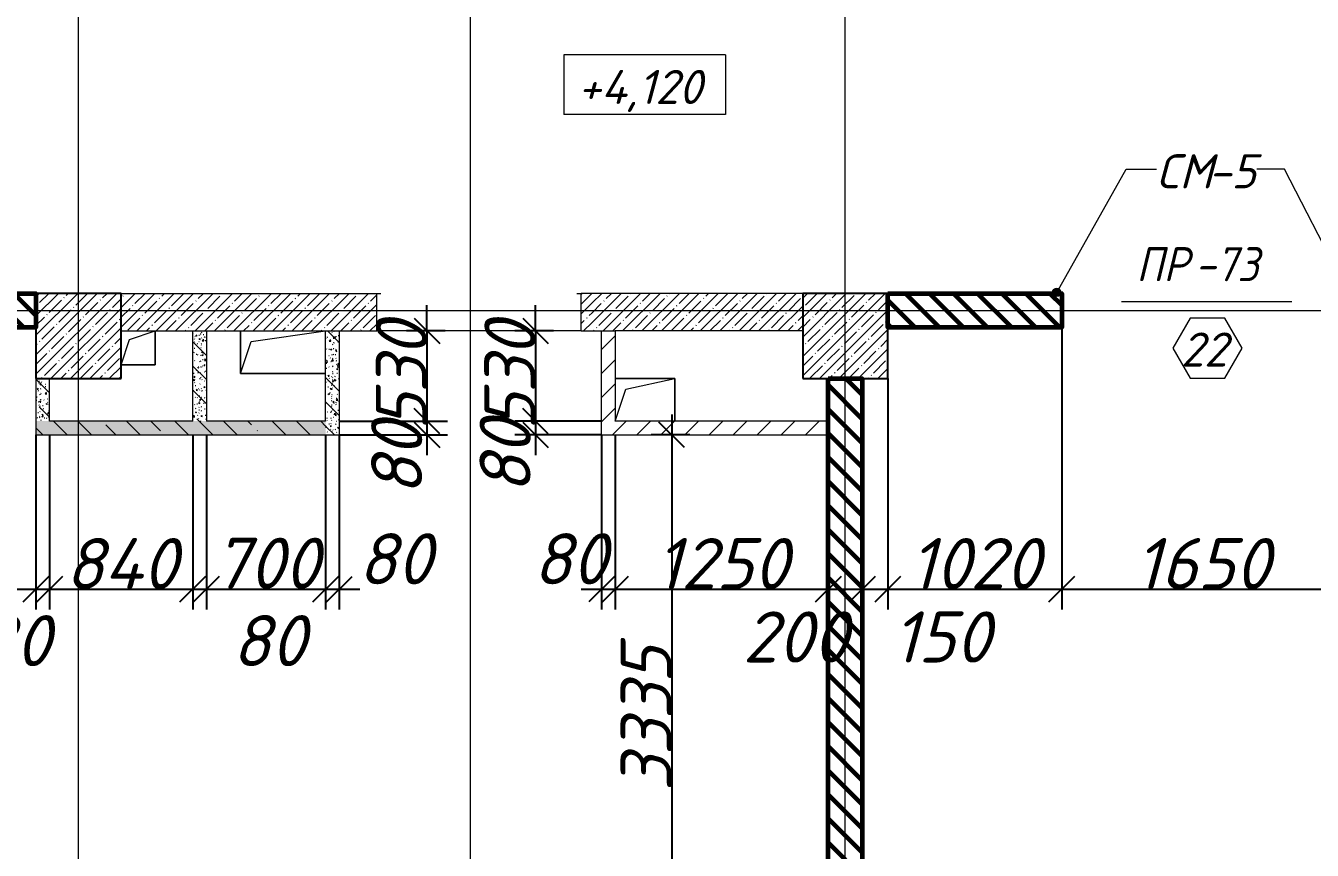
# Model space of a CAD drawing. Header units: millimetres. Extents: x 12986 to 523328, y -9759 to 30092.
# Drawn here: x 290947 to 298498, y 1865 to 6706 of the extents above; entities that cross this region are included whole.
import ezdxf

# ---------------------------------------------------------------- set-up
doc = ezdxf.new("R2010")
doc.units = ezdxf.units.MM
for name, color, linetype, lineweight in [('5) Блок ячеистый', 160, 'Continuous', 60), ('A-ANNO-DIMS', 7, 'Continuous', 9), ('A-DOOR-IDEN', 7, 'Continuous', 9), ('A-FLOR', 7, 'Continuous', 9), ('A-GENM', 7, 'Continuous', 9), ('A-GENM-1', 7, 'Continuous', 25), ('A-GENM-IDEN', 7, 'Continuous', 9), ('A-WALL-6', 18, 'Continuous', 13), ('A-WALL-FNSH-2', 7, 'Continuous', 5), ('A-WALL-FNSH-4', 250, 'Continuous', 13), ('A-WALL-PATT-1', 7, 'Continuous', 5), ('A-WALL-PATT-3', 250, 'Continuous', 5), ('A-WALL-PATT-4', 250, 'Continuous', 5), ('G-ANNO-DIMS', 7, 'Continuous', 9), ('I-WALL', 7, 'Continuous', 5), ('S-COLS', 7, 'Continuous', 9), ('S-COLS-1', 7, 'Continuous', 5), ('S-COLS-2', 7, 'Continuous', 25), ('Оси-1', 7, 'Continuous', 20)]:
    doc.layers.add(name, color=color, linetype=linetype, lineweight=lineweight)
for name, color, linetype, lineweight, true_color in [('A-WALL-3', 7, 'Continuous', 5, 0x000000), ('A-WALL-5', 7, 'Continuous', 13, 0x008000), ('A-WALL-7', 7, 'Continuous', 5, 0x008000), ('A-WALL-FNSH-3', 7, 'Continuous', 13, 0x008000)]:
    doc.layers.add(name, color=color, linetype=linetype, lineweight=lineweight, true_color=true_color)
doc.styles.add('ISOCPEUR_I_2', font='isocpeui.ttf', dxfattribs={"height": 300})
doc.styles.add('ISOCPEUR_I_4', font='isocpeui.ttf', dxfattribs={"width": 0.9, "height": 300})
doc.dimstyles.new('ISO-2_0_0_9К_СРЕДНИЙ', dxfattribs={"dimscale": 304.8, "dimtxt": 199.196235, "dimasz": 0.492126, "dimexe": 0.393701, "dimexo": 0, "dimgap": 0, "dimtad": 1, "dimdec": 0, "dimzin": 0, "dimdsep": 46, "dimtxsty": 'ISOCPEUR_I_2', "dimblk1": 'OBLIQUE', "dimblk2": 'OBLIQUE', "dimsah": 1, "dimcen": 0.09, "dimdle": 0.393701, "dimazin": 0, "dimtfac": 1, "dimtdec": 4, "dimtix": 1, "dimtmove": 2, "dimatfit": 3, "dimfxl": 1, "dimtvp": 1, "dimtolj": 1, "dimtzin": 0, "dimarcsym": 2})
doc.dimstyles.new('ISO-2_0_0_9К_СРЕДНИЙ_2', dxfattribs={"dimscale": 304.8, "dimtxt": 199.196235, "dimasz": 0.492126, "dimexe": 0.393701, "dimexo": 0, "dimgap": 0, "dimtad": 1, "dimdec": 0, "dimzin": 0, "dimdsep": 46, "dimtxsty": 'ISOCPEUR_I_2', "dimblk1": 'OBLIQUE', "dimblk2": 'OBLIQUE', "dimsah": 1, "dimcen": 0.09, "dimdle": 0.393701, "dimazin": 0, "dimtfac": 1, "dimtdec": 4, "dimtix": 1, "dimtmove": 0, "dimatfit": 3, "dimfxl": 1, "dimtvp": 1, "dimtolj": 1, "dimtzin": 0, "dimarcsym": 2})
pattern_1 = [(45, (239096.85, -2765.93), (-70.71068, 70.71068), [])]
pattern_2 = [(135, (239096.85, -2765.93), (-70.71068, -70.71068), [])]
pattern_3 = [(50, (239096.85, -2765.93), (72.873764, -6.37607), [7.62, -83.82]), (355, (239096.85, -2765.93), (-14.09699, 76.42244), [6.096, -67.056]), (100.451, (239102.924, -2766.464), (58.77696, 70.04687), [6.476, -71.236]), (46.184, (239096.85, -2745.61), (108.43142, -16.81745), [11.43, -125.73]), (96.636, (239105.89, -2747.01), (94.961, 98.97089), [9.714, -106.854]), (351.184, (239096.85, -2745.61), (94.96227, 98.97018), [9.144, -100.584]), (21, (239107.01, -2750.69), (60.64565, -40.90654), [7.62, -83.82]), (326, (239107.01, -2750.69), (24.72083, 73.67493), [6.096, -67.056]), (71.451, (239112.065, -2754.1), (85.36689, 32.76874), [6.476, -71.236]), (37.5, (239096.85, -2765.933), (1.235525, 33.822432), [3.353, -62.89, 3.353, -64.719, -67.31]), (37.5, (239096.85, -2765.933), (1.235525, 33.822432), [-134.315, 3.353, -63.957]), (7.5, (239096.85, -2765.933), (26.728146, 40.07255), [3.353, -35.458, 3.353, -61.366, -25.654]), (7.5, (239096.85, -2765.933), (26.728146, 40.07255), [-103.53, 3.353, -22.301]), (327.5, (239074.194, -2765.933), (54.236318, -2.292117), [3.353, -22.047, 3.353, -75.895, -105.156]), (327.5, (239074.194, -2765.933), (54.236318, -2.292117), [-104.648, 3.353, -101.803]), (317.5, (239064.034, -2765.933), (59.25158, 10.17014), [3.353, -29.667, 3.353, -49.276, -74.676]), (317.5, (239064.034, -2765.933), (59.25158, 10.17014), [-85.649, 3.353, -71.323])]
pattern_4 = [(135, (239096.85, -2765.93), (-142.5612, -142.5612), []), (135, (239239.41, -2765.93), (-142.5612, -142.5612), [252.016, -50.403, 3.353, -47.05])]
pattern_5 = [(45, (239096.85, -2765.93), (-57.02463, 57.02463), []), (45, (239153.876, -2765.93), (-57.02463, 57.02463), [100.806, -20.161, 3.353, -16.808])]

# ---------------------------------------------------------------- blocks, each defined once
blk = doc.blocks.new('Колонна_Несущая_Прямоугольное сечение - 500х500-V3-АР1_1_Кладочный план 2 этажа')
at = {"layer": 'S-COLS-1'}
h = blk.add_hatch(dxfattribs=at)
h.set_pattern_fill('FP_5', color=256, style=0, pattern_type=2)
h.set_pattern_definition([(45, (-52160, -7650), (-57.02463, 57.02463), []), (45, (-52102.975, -7650), (-57.02463, 57.02463), [100.806, -20.161, 3.353, -16.808])])
h.paths.add_polyline_path([(-250, -250), (250, -250), (250, 250), (-250, 250)], flags=0)
at = {"layer": 'S-COLS-2'}
for p, q in [((250, 250), (-250, 250)), ((-250, 250), (-250, -250)), ((250, -250), (250, 250)), ((-250, -250), (250, -250))]:
    blk.add_line(p, q, dxfattribs=at)
blk = doc.blocks.new('Колонна_Несущая_Прямоугольное сечение - 500х500-V18-АР1_1_Кладочный план 2 этажа')
at = {"layer": 'S-COLS-1'}
h = blk.add_hatch(dxfattribs=at)
h.set_pattern_fill('FP_28', color=256, style=0, pattern_type=2)
h.set_pattern_definition([(45, (-56660, -7650), (-57.02463, 57.02463), []), (45, (-56602.975, -7650), (-57.02463, 57.02463), [100.806, -20.161, 3.353, -16.808])])
h.paths.add_polyline_path([(-250, -250), (250, -250), (250, 250), (-250, 250)], flags=0)
at = {"layer": 'S-COLS-2'}
for p, q in [((250, 250), (-250, 250)), ((-250, 250), (-250, -250)), ((250, -250), (250, 250)), ((-250, -250), (250, -250))]:
    blk.add_line(p, q, dxfattribs=at)
blk = doc.blocks.new('AR_Отверстие прямоугольное _в плите_ - AR_Отверстие прямоугольное _в плите_-V55-АР1_1_Кладочный план 2 этажа')
at = {"layer": 'A-GENM'}
for p, q in [((-250, 125), (-250, -125)), ((-187.5, 62.5), (250, 125)), ((-250, -125), (-187.5, 62.5)), ((-250, -125), (250, -125))]:
    blk.add_line(p, q, dxfattribs=at)
blk = doc.blocks.new('AR_Отверстие прямоугольное _в плите_ - AR_Отверстие прямоугольное _в плите_-V54-АР1_1_Кладочный план 2 этажа')
at = {"layer": 'A-GENM'}
for p, q in [((175, 125), (-175, 125)), ((-112.5, 62.5), (175, 125)), ((175, -125), (175, 125)), ((-175, -125), (-112.5, 62.5))]:
    blk.add_line(p, q, dxfattribs=at)
blk = doc.blocks.new('AR_Отверстие прямоугольное _в плите_ - AR_Отверстие прямоугольное _в плите_-V56-АР1_1_Кладочный план 2 этажа')
at = {"layer": 'A-GENM'}
for p, q in [((-50, 50), (100, 100)), ((100, -100), (100, 100)), ((-100, -100), (-50, 50)), ((-100, -100), (100, -100))]:
    blk.add_line(p, q, dxfattribs=at)
blk = doc.blocks.new('Фахверк_СКБ_Уголок_Тип 2 - СМ-5_200х2480h-30007438-АР1_1_Кладочный план 2 этажа')
at = {"layer": 'A-GENM-1'}
for p, q in [((125, 156), (125, 81)), ((200, 156), (125, 156)), ((200, 150), (200, 156)), ((125, 81), (131, 81)), ((131, 81), (131, 150)), ((131, 150), (200, 150)), ((131, 19), (125, 19)), ((125, 19), (125, -56)), ((131, -50), (131, 19)), ((125, -56), (200, -56)), ((200, -50), (131, -50)), ((200, -56), (200, -50))]:
    blk.add_line(p, q, dxfattribs=at)
blk = doc.blocks.new('Стойка_Влож_Полоса боковая - Полоса-27101091-АР1_1_Кладочный план 2 этажа')
at = {"layer": 'A-GENM'}
for p, q in [((-5, 85), (0, 85)), ((-5, -85), (-5, 85)), ((0, 31), (0, -31)), ((0, -85), (-5, -85))]:
    blk.add_line(p, q, dxfattribs=at)
blk = doc.blocks.new('Высотные отметки - 9_5х3_5_h_-17668430-АР1_1_Кладочный план 2 этажа')
at = {"layer": 'G-ANNO-DIMS'}
for p, q in [((-4.75, 3.5), (-4.75, 0)), ((4.75, 3.5), (-4.75, 3.5)), ((4.75, 3.5), (4.75, 0)), ((4.75, 0), (-4.75, 0))]:
    blk.add_line(p, q, dxfattribs=at)
blk = doc.blocks.new('_Oblique')
at = {"color": 0, "linetype": 'ByBlock', "lineweight": -2}
blk.add_line((-0.5, -0.5), (0.5, 0.5), dxfattribs=at)
blk = doc.blocks.new('*D2115')
at = {"layer": 'A-ANNO-DIMS', "color": 0, "lineweight": -2, "transparency": 16777216}
for p, q in [((289256.9, 4934.1), (289256.9, 3277.9)), ((291006.9, 4304.1), (291006.9, 3277.9)), ((289136.9, 3397.9), (291126.9, 3397.9))]:
    blk.add_line(p, q, dxfattribs=at)
at = {"layer": 'Defpoints', "color": 0, "transparency": 16777216}
for p in [(289256.9, 4934.1), (291006.9, 4304.1), (291006.9, 3397.9)]:
    blk.add_point(p, dxfattribs=at)
at = {"layer": 'A-ANNO-DIMS', "color": 0, "lineweight": -2, "transparency": 16777216, "xscale": 150, "yscale": 150, "zscale": 150, "rotation": 180}
blk.add_blockref('_Oblique', (289256.9, 3397.9), dxfattribs=at)
at = {"layer": 'A-ANNO-DIMS', "color": 0, "lineweight": -2, "transparency": 16777216, "xscale": 150, "yscale": 150, "zscale": 150}
blk.add_blockref('_Oblique', (291006.9, 3397.9), dxfattribs=at)
at = {"layer": 'A-ANNO-DIMS', "color": 0, "transparency": 16777216, "insert": (290131.9, 3549.9), "char_height": 300, "width": 560.814, "attachment_point": 5, "style": 'ISOCPEUR_I_2'}
blk.add_mtext('\\A1;1750', dxfattribs=at)
blk = doc.blocks.new('*D2116')
at = {"layer": 'A-ANNO-DIMS', "color": 0, "lineweight": -2, "transparency": 16777216}
for p, q in [((291006.9, 4304.1), (291006.9, 3277.9)), ((291086.9, 4301), (291086.9, 3277.9)), ((290886.9, 3397.9), (291206.9, 3397.9))]:
    blk.add_line(p, q, dxfattribs=at)
at = {"layer": 'Defpoints', "color": 0, "transparency": 16777216}
for p in [(291006.9, 4304.1), (291086.9, 4301), (291086.9, 3397.9)]:
    blk.add_point(p, dxfattribs=at)
at = {"layer": 'A-ANNO-DIMS', "color": 0, "lineweight": -2, "transparency": 16777216, "xscale": 150, "yscale": 150, "zscale": 150, "rotation": 180}
blk.add_blockref('_Oblique', (291006.9, 3397.9), dxfattribs=at)
at = {"layer": 'A-ANNO-DIMS', "color": 0, "lineweight": -2, "transparency": 16777216, "xscale": 150, "yscale": 150, "zscale": 150}
blk.add_blockref('_Oblique', (291086.9, 3397.9), dxfattribs=at)
at = {"layer": 'A-ANNO-DIMS', "color": 0, "transparency": 16777216, "insert": (290658.1, 3245.6), "char_height": 300, "width": 303.391, "attachment_point": 1, "line_spacing_factor": 1.149209, "style": 'ISOCPEUR_I_2'}
blk.add_mtext('\\A1;80', dxfattribs=at)
blk = doc.blocks.new('*D2117')
at = {"layer": 'A-ANNO-DIMS', "color": 0, "lineweight": -2, "transparency": 16777216}
for p, q in [((291086.9, 4301), (291086.9, 3277.9)), ((291926.9, 4301), (291926.9, 3277.9)), ((290966.9, 3397.9), (292046.9, 3397.9))]:
    blk.add_line(p, q, dxfattribs=at)
at = {"layer": 'Defpoints', "color": 0, "transparency": 16777216}
for p in [(291086.9, 4301), (291926.9, 4301), (291926.9, 3397.9)]:
    blk.add_point(p, dxfattribs=at)
at = {"layer": 'A-ANNO-DIMS', "color": 0, "lineweight": -2, "transparency": 16777216, "xscale": 150, "yscale": 150, "zscale": 150, "rotation": 180}
blk.add_blockref('_Oblique', (291086.9, 3397.9), dxfattribs=at)
at = {"layer": 'A-ANNO-DIMS', "color": 0, "lineweight": -2, "transparency": 16777216, "xscale": 150, "yscale": 150, "zscale": 150}
blk.add_blockref('_Oblique', (291926.9, 3397.9), dxfattribs=at)
at = {"layer": 'A-ANNO-DIMS', "color": 0, "transparency": 16777216, "insert": (291506.9, 3547.9), "char_height": 300, "width": 473.474, "attachment_point": 5, "style": 'ISOCPEUR_I_2'}
blk.add_mtext('\\A1;840', dxfattribs=at)
blk = doc.blocks.new('*D2118')
at = {"layer": 'A-ANNO-DIMS', "color": 0, "lineweight": -2, "transparency": 16777216}
for p, q in [((291926.9, 4301), (291926.9, 3277.9)), ((292006.9, 4301), (292006.9, 3277.9)), ((291806.9, 3397.9), (292126.9, 3397.9))]:
    blk.add_line(p, q, dxfattribs=at)
at = {"layer": 'Defpoints', "color": 0, "transparency": 16777216}
for p in [(291926.9, 4301), (292006.9, 4301), (292006.9, 3397.9)]:
    blk.add_point(p, dxfattribs=at)
at = {"layer": 'A-ANNO-DIMS', "color": 0, "lineweight": -2, "transparency": 16777216, "xscale": 150, "yscale": 150, "zscale": 150, "rotation": 180}
blk.add_blockref('_Oblique', (291926.9, 3397.9), dxfattribs=at)
at = {"layer": 'A-ANNO-DIMS', "color": 0, "lineweight": -2, "transparency": 16777216, "xscale": 150, "yscale": 150, "zscale": 150}
blk.add_blockref('_Oblique', (292006.9, 3397.9), dxfattribs=at)
at = {"layer": 'A-ANNO-DIMS', "color": 0, "transparency": 16777216, "insert": (292157, 3245.6), "char_height": 300, "width": 303.391, "attachment_point": 1, "line_spacing_factor": 1.149209, "style": 'ISOCPEUR_I_2'}
blk.add_mtext('\\A1;80', dxfattribs=at)
blk = doc.blocks.new('*D2119')
at = {"layer": 'A-ANNO-DIMS', "color": 0, "lineweight": -2, "transparency": 16777216}
for p, q in [((292006.9, 4301), (292006.9, 3277.9)), ((292706.9, 4301), (292706.9, 3277.9)), ((291886.9, 3397.9), (292826.9, 3397.9))]:
    blk.add_line(p, q, dxfattribs=at)
at = {"layer": 'Defpoints', "color": 0, "transparency": 16777216}
for p in [(292006.9, 4301), (292706.9, 4301), (292706.9, 3397.9)]:
    blk.add_point(p, dxfattribs=at)
at = {"layer": 'A-ANNO-DIMS', "color": 0, "lineweight": -2, "transparency": 16777216, "xscale": 150, "yscale": 150, "zscale": 150, "rotation": 180}
blk.add_blockref('_Oblique', (292006.9, 3397.9), dxfattribs=at)
at = {"layer": 'A-ANNO-DIMS', "color": 0, "lineweight": -2, "transparency": 16777216, "xscale": 150, "yscale": 150, "zscale": 150}
blk.add_blockref('_Oblique', (292706.9, 3397.9), dxfattribs=at)
at = {"layer": 'A-ANNO-DIMS', "color": 0, "transparency": 16777216, "insert": (292356.9, 3549.9), "char_height": 300, "width": 455.087, "attachment_point": 5, "style": 'ISOCPEUR_I_2'}
blk.add_mtext('\\A1;700', dxfattribs=at)
blk = doc.blocks.new('*D2120')
at = {"layer": 'A-ANNO-DIMS', "color": 0, "lineweight": -2, "transparency": 16777216}
for p, q in [((292786.9, 4304.1), (292786.9, 3277.9)), ((292706.9, 4301), (292706.9, 3277.9)), ((292586.9, 3397.9), (292906.9, 3397.9))]:
    blk.add_line(p, q, dxfattribs=at)
at = {"layer": 'Defpoints', "color": 0, "transparency": 16777216}
for p in [(292786.9, 4304.1), (292706.9, 4301), (292786.9, 3397.9)]:
    blk.add_point(p, dxfattribs=at)
at = {"layer": 'A-ANNO-DIMS', "color": 0, "lineweight": -2, "transparency": 16777216, "xscale": 150, "yscale": 150, "zscale": 150, "rotation": 180}
blk.add_blockref('_Oblique', (292706.9, 3397.9), dxfattribs=at)
at = {"layer": 'A-ANNO-DIMS', "color": 0, "lineweight": -2, "transparency": 16777216, "xscale": 150, "yscale": 150, "zscale": 150}
blk.add_blockref('_Oblique', (292786.9, 3397.9), dxfattribs=at)
at = {"layer": 'A-ANNO-DIMS', "color": 0, "transparency": 16777216, "insert": (292896.6, 3725.9), "char_height": 300, "width": 303.391, "attachment_point": 1, "line_spacing_factor": 1.149209, "style": 'ISOCPEUR_I_2'}
blk.add_mtext('\\A1;80', dxfattribs=at)
blk = doc.blocks.new('*D2249')
at = {"layer": 'A-ANNO-DIMS', "color": 0, "lineweight": -2, "transparency": 16777216}
for p, q in [((294326.9, 4304.1), (294326.9, 3277.9)), ((294406.9, 4301), (294406.9, 3277.9)), ((294206.9, 3397.9), (294526.9, 3397.9))]:
    blk.add_line(p, q, dxfattribs=at)
at = {"layer": 'Defpoints', "color": 0, "transparency": 16777216}
for p in [(294326.9, 4304.1), (294406.9, 4301), (294406.9, 3397.9)]:
    blk.add_point(p, dxfattribs=at)
at = {"layer": 'A-ANNO-DIMS', "color": 0, "lineweight": -2, "transparency": 16777216, "xscale": 150, "yscale": 150, "zscale": 150, "rotation": 180}
blk.add_blockref('_Oblique', (294326.9, 3397.9), dxfattribs=at)
at = {"layer": 'A-ANNO-DIMS', "color": 0, "lineweight": -2, "transparency": 16777216, "xscale": 150, "yscale": 150, "zscale": 150}
blk.add_blockref('_Oblique', (294406.9, 3397.9), dxfattribs=at)
at = {"layer": 'A-ANNO-DIMS', "color": 0, "transparency": 16777216, "insert": (293924.1, 3725.9), "char_height": 300, "width": 303.391, "attachment_point": 1, "line_spacing_factor": 1.149209, "style": 'ISOCPEUR_I_2'}
blk.add_mtext('\\A1;80', dxfattribs=at)
blk = doc.blocks.new('*D2250')
at = {"layer": 'A-ANNO-DIMS', "color": 0, "lineweight": -2, "transparency": 16777216}
for p, q in [((294406.9, 4301), (294406.9, 3277.9)), ((295656.9, 3504), (295656.9, 3277.9)), ((294286.9, 3397.9), (295776.9, 3397.9))]:
    blk.add_line(p, q, dxfattribs=at)
at = {"layer": 'Defpoints', "color": 0, "transparency": 16777216}
for p in [(294406.9, 4301), (295656.9, 3504), (295656.9, 3397.9)]:
    blk.add_point(p, dxfattribs=at)
at = {"layer": 'A-ANNO-DIMS', "color": 0, "lineweight": -2, "transparency": 16777216, "xscale": 150, "yscale": 150, "zscale": 150, "rotation": 180}
blk.add_blockref('_Oblique', (294406.9, 3397.9), dxfattribs=at)
at = {"layer": 'A-ANNO-DIMS', "color": 0, "lineweight": -2, "transparency": 16777216, "xscale": 150, "yscale": 150, "zscale": 150}
blk.add_blockref('_Oblique', (295656.9, 3397.9), dxfattribs=at)
at = {"layer": 'A-ANNO-DIMS', "color": 0, "transparency": 16777216, "insert": (295031.9, 3547.9), "char_height": 300, "width": 560.814, "attachment_point": 5, "style": 'ISOCPEUR_I_2'}
blk.add_mtext('\\A1;1250', dxfattribs=at)
blk = doc.blocks.new('*D2251')
at = {"layer": 'A-ANNO-DIMS', "color": 0, "lineweight": -2, "transparency": 16777216}
for p, q in [((295656.9, 3504), (295656.9, 3277.9)), ((295856.9, 3504), (295856.9, 3277.9)), ((295536.9, 3397.9), (295976.9, 3397.9))]:
    blk.add_line(p, q, dxfattribs=at)
at = {"layer": 'Defpoints', "color": 0, "transparency": 16777216}
for p in [(295656.9, 3504), (295856.9, 3504), (295856.9, 3397.9)]:
    blk.add_point(p, dxfattribs=at)
at = {"layer": 'A-ANNO-DIMS', "color": 0, "lineweight": -2, "transparency": 16777216, "xscale": 150, "yscale": 150, "zscale": 150, "rotation": 180}
blk.add_blockref('_Oblique', (295656.9, 3397.9), dxfattribs=at)
at = {"layer": 'A-ANNO-DIMS', "color": 0, "lineweight": -2, "transparency": 16777216, "xscale": 150, "yscale": 150, "zscale": 150}
blk.add_blockref('_Oblique', (295856.9, 3397.9), dxfattribs=at)
at = {"layer": 'A-ANNO-DIMS', "color": 0, "transparency": 16777216, "insert": (295154.4, 3267.1), "char_height": 300, "width": 455.087, "attachment_point": 1, "line_spacing_factor": 1.149209, "style": 'ISOCPEUR_I_2'}
blk.add_mtext('\\A1;200', dxfattribs=at)
blk = doc.blocks.new('*D2252')
at = {"layer": 'A-ANNO-DIMS', "color": 0, "lineweight": -2, "transparency": 16777216}
for p, q in [((296006.9, 4634.1), (296006.9, 3277.9)), ((295856.9, 3504), (295856.9, 3277.9)), ((295736.9, 3397.9), (296126.9, 3397.9))]:
    blk.add_line(p, q, dxfattribs=at)
at = {"layer": 'Defpoints', "color": 0, "transparency": 16777216}
for p in [(296006.9, 4634.1), (295856.9, 3504), (296006.9, 3397.9)]:
    blk.add_point(p, dxfattribs=at)
at = {"layer": 'A-ANNO-DIMS', "color": 0, "lineweight": -2, "transparency": 16777216, "xscale": 150, "yscale": 150, "zscale": 150, "rotation": 180}
blk.add_blockref('_Oblique', (295856.9, 3397.9), dxfattribs=at)
at = {"layer": 'A-ANNO-DIMS', "color": 0, "lineweight": -2, "transparency": 16777216, "xscale": 150, "yscale": 150, "zscale": 150}
blk.add_blockref('_Oblique', (296006.9, 3397.9), dxfattribs=at)
at = {"layer": 'A-ANNO-DIMS', "color": 0, "transparency": 16777216, "insert": (296033.2, 3267.1), "char_height": 300, "width": 409.118, "attachment_point": 1, "line_spacing_factor": 1.149209, "style": 'ISOCPEUR_I_2'}
blk.add_mtext('\\A1;150', dxfattribs=at)
blk = doc.blocks.new('*D2253')
at = {"layer": 'A-ANNO-DIMS', "color": 0, "lineweight": -2, "transparency": 16777216}
for p, q in [((297026.9, 4934.1), (297026.9, 3277.9)), ((296006.9, 4634.1), (296006.9, 3277.9)), ((295886.9, 3397.9), (297146.9, 3397.9))]:
    blk.add_line(p, q, dxfattribs=at)
at = {"layer": 'Defpoints', "color": 0, "transparency": 16777216}
for p in [(297026.9, 4934.1), (296006.9, 4634.1), (297026.9, 3397.9)]:
    blk.add_point(p, dxfattribs=at)
at = {"layer": 'A-ANNO-DIMS', "color": 0, "lineweight": -2, "transparency": 16777216, "xscale": 150, "yscale": 150, "zscale": 150, "rotation": 180}
blk.add_blockref('_Oblique', (296006.9, 3397.9), dxfattribs=at)
at = {"layer": 'A-ANNO-DIMS', "color": 0, "lineweight": -2, "transparency": 16777216, "xscale": 150, "yscale": 150, "zscale": 150}
blk.add_blockref('_Oblique', (297026.9, 3397.9), dxfattribs=at)
at = {"layer": 'A-ANNO-DIMS', "color": 0, "transparency": 16777216, "insert": (296516.9, 3547.9), "char_height": 300, "width": 560.814, "attachment_point": 5, "style": 'ISOCPEUR_I_2'}
blk.add_mtext('\\A1;1020', dxfattribs=at)
blk = doc.blocks.new('*D2254')
at = {"layer": 'A-ANNO-DIMS', "color": 0, "lineweight": -2, "transparency": 16777216}
for p, q in [((297026.9, 4934.1), (297026.9, 3277.9)), ((298676.9, 4934.1), (298676.9, 3277.9)), ((296906.9, 3397.9), (298796.9, 3397.9))]:
    blk.add_line(p, q, dxfattribs=at)
at = {"layer": 'Defpoints', "color": 0, "transparency": 16777216}
for p in [(297026.9, 4934.1), (298676.9, 4934.1), (298676.9, 3397.9)]:
    blk.add_point(p, dxfattribs=at)
at = {"layer": 'A-ANNO-DIMS', "color": 0, "lineweight": -2, "transparency": 16777216, "xscale": 150, "yscale": 150, "zscale": 150, "rotation": 180}
blk.add_blockref('_Oblique', (297026.9, 3397.9), dxfattribs=at)
at = {"layer": 'A-ANNO-DIMS', "color": 0, "lineweight": -2, "transparency": 16777216, "xscale": 150, "yscale": 150, "zscale": 150}
blk.add_blockref('_Oblique', (298676.9, 3397.9), dxfattribs=at)
at = {"layer": 'A-ANNO-DIMS', "color": 0, "transparency": 16777216, "insert": (297851.9, 3547.9), "char_height": 300, "width": 560.814, "attachment_point": 5, "style": 'ISOCPEUR_I_2'}
blk.add_mtext('\\A1;1650', dxfattribs=at)
blk = doc.blocks.new('*D2255')
at = {"layer": 'A-ANNO-DIMS', "color": 0, "lineweight": -2, "transparency": 16777216}
for p, q in [((293301.9, 4914.1), (293301.9, 5064.1)), ((293408, 4914.1), (293181.9, 4914.1)), ((293301.9, 4914.1), (293301.9, 4384.1)), ((292789.9, 4384.1), (293421.9, 4384.1)), ((293301.9, 4384.1), (293301.9, 4234.1))]:
    blk.add_line(p, q, dxfattribs=at)
at = {"layer": 'Defpoints', "color": 0, "transparency": 16777216}
for p in [(293408, 4914.1), (292789.9, 4384.1), (293301.9, 4384.1)]:
    blk.add_point(p, dxfattribs=at)
at = {"layer": 'A-ANNO-DIMS', "color": 0, "lineweight": -2, "transparency": 16777216, "xscale": 150, "yscale": 150, "zscale": 150}
for p, rotation in [((293301.9, 4914.1), 270), ((293301.9, 4384.1), 90)]:
    blk.add_blockref('_Oblique', p, dxfattribs=dict(at, rotation=rotation))
at = {"layer": 'A-ANNO-DIMS', "color": 0, "transparency": 16777216, "insert": (293151.9, 4649.1), "char_height": 300, "width": 455.087, "attachment_point": 5, "rotation": 90, "style": 'ISOCPEUR_I_2'}
blk.add_mtext('\\A1;530', dxfattribs=at)
blk = doc.blocks.new('*D2256')
at = {"layer": 'A-ANNO-DIMS', "color": 0, "lineweight": -2, "transparency": 16777216}
for p, q in [((293301.9, 4504.1), (293301.9, 4184.1)), ((292789.9, 4384.1), (293421.9, 4384.1)), ((292786.9, 4304.1), (293421.9, 4304.1))]:
    blk.add_line(p, q, dxfattribs=at)
at = {"layer": 'Defpoints', "color": 0, "transparency": 16777216}
for p in [(292789.9, 4384.1), (292786.9, 4304.1), (293301.9, 4304.1)]:
    blk.add_point(p, dxfattribs=at)
at = {"layer": 'A-ANNO-DIMS', "color": 0, "lineweight": -2, "transparency": 16777216, "xscale": 150, "yscale": 150, "zscale": 150}
for p, rotation in [((293301.9, 4384.1), 90), ((293301.9, 4304.1), 270)]:
    blk.add_blockref('_Oblique', p, dxfattribs=dict(at, rotation=rotation))
at = {"layer": 'A-ANNO-DIMS', "color": 0, "transparency": 16777216, "insert": (292974, 3946), "char_height": 300, "width": 303.391, "attachment_point": 1, "rotation": 90, "line_spacing_factor": 1.149209, "style": 'ISOCPEUR_I_2'}
blk.add_mtext('\\A1;80', dxfattribs=at)
blk = doc.blocks.new('*D2257')
at = {"layer": 'A-ANNO-DIMS', "color": 0, "lineweight": -2, "transparency": 16777216}
for p, q in [((293938.4, 4914.1), (293938.4, 5064.1)), ((294044.5, 4914.1), (293818.4, 4914.1)), ((293938.4, 4914.1), (293938.4, 4384.1)), ((294323.8, 4384.1), (293818.4, 4384.1)), ((293938.4, 4384.1), (293938.4, 4234.1))]:
    blk.add_line(p, q, dxfattribs=at)
at = {"layer": 'Defpoints', "color": 0, "transparency": 16777216}
for p in [(294044.5, 4914.1), (293938.4, 4384.1), (294323.8, 4384.1)]:
    blk.add_point(p, dxfattribs=at)
at = {"layer": 'A-ANNO-DIMS', "color": 0, "lineweight": -2, "transparency": 16777216, "xscale": 150, "yscale": 150, "zscale": 150}
for p, rotation in [((293938.4, 4914.1), 270), ((293938.4, 4384.1), 90)]:
    blk.add_blockref('_Oblique', p, dxfattribs=dict(at, rotation=rotation))
at = {"layer": 'A-ANNO-DIMS', "color": 0, "transparency": 16777216, "insert": (293788.4, 4649.1), "char_height": 300, "width": 455.087, "attachment_point": 5, "rotation": 90, "style": 'ISOCPEUR_I_2'}
blk.add_mtext('\\A1;530', dxfattribs=at)
blk = doc.blocks.new('*D2258')
at = {"layer": 'A-ANNO-DIMS', "color": 0, "lineweight": -2, "transparency": 16777216}
for p, q in [((293938.4, 4504.1), (293938.4, 4184.1)), ((294323.8, 4384.1), (293818.4, 4384.1)), ((294326.9, 4304.1), (293818.4, 4304.1))]:
    blk.add_line(p, q, dxfattribs=at)
at = {"layer": 'Defpoints', "color": 0, "transparency": 16777216}
for p in [(294323.8, 4384.1), (293938.4, 4304.1), (294326.9, 4304.1)]:
    blk.add_point(p, dxfattribs=at)
at = {"layer": 'A-ANNO-DIMS', "color": 0, "lineweight": -2, "transparency": 16777216, "xscale": 150, "yscale": 150, "zscale": 150}
for p, rotation in [((293938.4, 4384.1), 90), ((293938.4, 4304.1), 270)]:
    blk.add_blockref('_Oblique', p, dxfattribs=dict(at, rotation=rotation))
at = {"layer": 'A-ANNO-DIMS', "color": 0, "transparency": 16777216, "insert": (293610.5, 3957.2), "char_height": 300, "width": 303.391, "attachment_point": 1, "rotation": 90, "line_spacing_factor": 1.149209, "style": 'ISOCPEUR_I_2'}
blk.add_mtext('\\A1;80', dxfattribs=at)
blk = doc.blocks.new('AAR_СКБ_Марка_Двери_Перемычка и проем - Марка перемычки и проема-25306769-АР1_1_Кладочный план 2 этажа')
at = {"layer": 'A-DOOR-IDEN'}
for p, q in [((-5, 0), (5, 0)), ((-0.968, -0.984), (-1.986, -2.747)), ((1.067, -0.984), (-0.968, -0.984)), ((2.085, -2.747), (1.067, -0.984)), ((-1.986, -2.747), (-0.968, -4.509)), ((1.067, -4.509), (2.085, -2.747)), ((-0.968, -4.509), (1.067, -4.509))]:
    blk.add_line(p, q, dxfattribs=at)
blk = doc.blocks.new('*D2587')
at = {"layer": 'A-ANNO-DIMS', "color": 0, "lineweight": -2, "transparency": 16777216}
for p, q in [((294738.4, 4424.1), (294738.4, 849.1)), ((294844.5, 4304.1), (294618.4, 4304.1)), ((295650.9, 969.1), (294618.4, 969.1))]:
    blk.add_line(p, q, dxfattribs=at)
at = {"layer": 'Defpoints', "color": 0, "transparency": 16777216}
for p in [(294844.5, 4304.1), (294738.4, 969.1), (295650.9, 969.1)]:
    blk.add_point(p, dxfattribs=at)
at = {"layer": 'A-ANNO-DIMS', "color": 0, "lineweight": -2, "transparency": 16777216, "xscale": 150, "yscale": 150, "zscale": 150}
for p, rotation in [((294738.4, 4304.1), 90), ((294738.4, 969.1), 270)]:
    blk.add_blockref('_Oblique', p, dxfattribs=dict(at, rotation=rotation))
at = {"layer": 'A-ANNO-DIMS', "color": 0, "transparency": 16777216, "insert": (294588.4, 2636.6), "char_height": 300, "width": 606.782, "attachment_point": 5, "rotation": 90, "style": 'ISOCPEUR_I_2'}
blk.add_mtext('\\A1;3335', dxfattribs=at)

msp = doc.modelspace()

# ---------------------------------------------------------------- hatches: boundary and pattern name
at = {"layer": '5) Блок ячеистый'}
h = msp.add_hatch(dxfattribs=at)
h.set_pattern_fill('FP_22', color=256, style=0, pattern_type=2)
h.set_pattern_definition(pattern_2)
h.paths.add_polyline_path([(289562.00706, 4934.06731), (291006.85079, 4934.06731), (291006.85079, 5134.06731), (289256.85086, 5134.06731), (289256.85086, 4934.06731), (289325.85079, 4934.06731)], flags=0)
h.paths.add_polyline_path([(287606.85086, 4934.06731), (287606.85086, 5134.06731), (287006.85086, 5134.06731), (287006.85086, 4934.06731), (287537.85086, 4934.06731)], flags=0)
h = msp.add_hatch(dxfattribs=at)
h.set_pattern_fill('FP_22', color=256, style=0, pattern_type=2)
h.set_pattern_definition(pattern_2)
h.paths.add_polyline_path([(297026.85079, 4934.06731), (297026.85079, 5134.06731), (296006.85079, 5134.06731), (296006.85079, 4934.06731), (296957.85079, 4934.06731)], flags=0)
h.paths.add_polyline_path([(300006.85086, 4934.06731), (300006.85079, 5134.0673), (298676.85079, 5134.06731), (298676.85079, 4934.06731), (298755.60081, 4934.06731)], flags=0)
h = msp.add_hatch(dxfattribs=at)
h.set_pattern_fill('FP_22', color=256, style=0, pattern_type=2)
h.set_pattern_definition(pattern_2)
h.paths.add_polyline_path([(295787.85079, -2365.9327), (295856.85079, -2365.9327), (295856.85079, 963.0673), (295787.85079, 963.0673), (295787.85079, 969.0673), (295856.85079, 969.0673), (295856.85079, 4634.06731), (295656.85079, 4634.06731), (295656.85079, 969.0673), (295725.85079, 969.0673), (295725.85079, 963.0673), (295656.85079, 963.0673), (295656.85079, -2365.9327), (295725.85079, -2365.9327)], flags=0)
at = {"layer": 'A-GENM-IDEN'}
h = msp.add_hatch(color=256, dxfattribs=at)
edge = h.paths.add_edge_path(flags=0)
edge.add_arc((296997.85079, 5140.06731), 25, 0, 360)
at = {"layer": 'A-WALL-PATT-1'}
h = msp.add_hatch(dxfattribs=at)
h.set_pattern_fill('FP_7', color=256, style=0, pattern_type=2)
h.set_pattern_definition(pattern_5)
h.paths.add_polyline_path([(295506.85079, 4914.06731), (295506.85079, 5134.06731), (294271.24079, 5134.06731), (294271.24079, 4914.06731), (294406.85079, 4914.06731)], flags=0)
h.paths.add_polyline_path([(292626.53831, 4914.06731), (292911.24079, 4914.06731), (292911.24079, 5134.06731), (291506.85079, 5134.06731), (291506.85079, 4914.06731)], flags=0)
h = msp.add_hatch(dxfattribs=at)
h.set_pattern_fill('FP_7', color=256, style=0, pattern_type=2)
h.set_pattern_definition(pattern_5)
h.paths.add_polyline_path([(294271.24079, 4914.06731), (294271.24079, 5134.06731), (294206.85079, 5134.06731), (294206.85079, 4914.06731)], flags=0)
h.paths.add_polyline_path([(292911.24079, 4914.06731), (293006.85079, 4914.06731), (293006.85079, 5134.06731), (292911.24079, 5134.06731)], flags=0)
at = {"layer": 'A-WALL-PATT-3'}
h = msp.add_hatch(dxfattribs=at)
h.set_pattern_fill('FP_24', color=256, style=0, pattern_type=2)
h.set_pattern_definition(pattern_1)
h.paths.add_polyline_path([(294406.85079, 4304.06731), (294406.85079, 4914.06731), (294326.85079, 4914.06731), (294326.85079, 4304.06731)], flags=0)
h = msp.add_hatch(dxfattribs=at)
h.set_pattern_fill('FP_24', color=256, style=0, pattern_type=2)
h.set_pattern_definition(pattern_1)
h.paths.add_polyline_path([(294406.85079, 4304.06731), (295355.34433, 4304.06731), (295355.34433, 4384.06731), (294406.85079, 4384.06731)], flags=0)
h = msp.add_hatch(dxfattribs=at)
h.set_pattern_fill('FP_24', color=256, style=0, pattern_type=2)
h.set_pattern_definition(pattern_1)
h.paths.add_polyline_path([(295656.85079, 4304.06731), (295656.85079, 4384.06731), (295355.34433, 4384.06731), (295355.34433, 4304.06731)], flags=0)
at = {"layer": 'A-WALL-PATT-4'}
h = msp.add_hatch(dxfattribs=at)
h.set_pattern_fill('FP_25', color=256, style=0, pattern_type=2)
h.set_pattern_definition(pattern_3)
h.paths.add_polyline_path([(291926.85079, 4384.06731), (292006.85079, 4384.06731), (292006.85079, 4914.06731), (291926.85079, 4914.06731)], flags=0)
h = msp.add_hatch(dxfattribs=at)
h.set_pattern_fill('FP_26', color=256, style=0, pattern_type=2)
h.set_pattern_definition(pattern_4)
h.paths.add_polyline_path([(291926.85079, 4384.06731), (292006.85079, 4384.06731), (292006.85079, 4914.06731), (291926.85079, 4914.06731)], flags=0)
h = msp.add_hatch(dxfattribs=at)
h.set_pattern_fill('FP_25', color=256, style=0, pattern_type=2)
h.set_pattern_definition(pattern_3)
h.paths.add_polyline_path([(292786.85079, 4304.06731), (292786.85079, 4914.06731), (292706.85079, 4914.06731), (292706.85079, 4304.06731)], flags=0)
h = msp.add_hatch(dxfattribs=at)
h.set_pattern_fill('FP_26', color=256, style=0, pattern_type=2)
h.set_pattern_definition(pattern_4)
h.paths.add_polyline_path([(292786.85079, 4304.06731), (292786.85079, 4914.06731), (292706.85079, 4914.06731), (292706.85079, 4304.06731)], flags=0)
h = msp.add_hatch(dxfattribs=at)
h.set_pattern_fill('FP_25', color=256, style=0, pattern_type=2)
h.set_pattern_definition(pattern_3)
h.paths.add_polyline_path([(291006.85079, 4384.06731), (291086.85079, 4384.06731), (291086.85079, 4634.06731), (291006.85079, 4634.06731)], flags=0)
h = msp.add_hatch(dxfattribs=at)
h.set_pattern_fill('FP_26', color=256, style=0, pattern_type=2)
h.set_pattern_definition(pattern_4)
h.paths.add_polyline_path([(291006.85079, 4384.06731), (291086.85079, 4384.06731), (291086.85079, 4634.06731), (291006.85079, 4634.06731)], flags=0)
h = msp.add_hatch(dxfattribs=at)
h.set_pattern_fill('FP_25', color=256, style=0, pattern_type=2)
h.set_pattern_definition(pattern_3)
h.paths.add_polyline_path([(292626.53831, 4304.06731), (292706.85079, 4304.06731), (292706.85079, 4384.06731), (291006.85079, 4384.06731), (291006.85079, 4304.06731)], flags=0)
h = msp.add_hatch(dxfattribs=at)
h.set_pattern_fill('FP_26', color=256, style=0, pattern_type=2)
h.set_pattern_definition(pattern_4)
h.paths.add_polyline_path([(292626.53831, 4304.06731), (292706.85079, 4304.06731), (292706.85079, 4384.06731), (291006.85079, 4384.06731), (291006.85079, 4304.06731)], flags=0)

# ---------------------------------------------------------------- linework, layer by layer
at = {"layer": '5) Блок ячеистый'}
for points in [[(289256.85079, 5134.06731), (291006.85079, 5134.06731), (291006.85079, 4934.06731), (289256.85079, 4934.06731)], [(296006.85079, 5134.06731), (297026.85079, 5134.06731), (297026.85079, 4934.06731), (296006.85079, 4934.06731)], [(295656.85079, 4634.06731), (295856.85079, 4634.06731), (295856.85079, -2365.9327), (295656.85079, -2365.9327)]]:
    msp.add_lwpolyline(points, close=True, dxfattribs=at)
at = {"layer": 'A-FLOR'}
for p, q in [((291706.85079, 4914.06731), (291706.85079, 4714.06731)), ((292206.85079, 4664.06731), (292206.85079, 4914.06731)), ((291706.85079, 4714.06731), (291506.85079, 4714.06731)), ((292706.85079, 4664.06731), (292206.85079, 4664.06731)), ((294406.85079, 4634.06731), (294756.85079, 4634.06731)), ((294756.85079, 4634.06731), (294756.85079, 4384.06731))]:
    msp.add_line(p, q, dxfattribs=at)
at = {"layer": 'A-GENM-IDEN'}
for p, q in [((296997.85079, 5140.06731), (297405.11697, 5863.6188)), ((297405.11697, 5863.6188), (297582.52772, 5863.6188)), ((298335.43401, 5863.6188), (298171.8871, 5863.6188)), ((298705.85079, 5140.06731), (298335.43401, 5863.6188))]:
    msp.add_line(p, q, dxfattribs=at)
msp.add_circle((296997.85079, 5140.06731), 25, dxfattribs=at)
at = {"layer": 'A-WALL-3'}
for p, q in [((291506.85079, 5134.06731), (293006.85079, 5134.06731)), ((293006.85079, 4914.06731), (293006.85079, 5134.06731)), ((294206.85079, 4914.06731), (294206.85079, 5134.06731)), ((295506.85079, 5134.06731), (294206.85079, 5134.06731)), ((291506.85079, 4914.06731), (292706.85079, 4914.06731)), ((292786.85079, 4914.06731), (293006.85079, 4914.06731)), ((294206.85079, 4914.06731), (294326.85079, 4914.06731)), ((295506.85079, 4914.06731), (294406.85079, 4914.06731))]:
    msp.add_line(p, q, dxfattribs=at)
at = {"layer": 'A-WALL-5'}
msp.add_line((292706.85079, 4914.06731), (292786.85079, 4914.06731), dxfattribs=at)
at = {"layer": 'A-WALL-6'}
msp.add_line((294326.85079, 4914.06731), (294406.85079, 4914.06731), dxfattribs=at)
at = {"layer": 'A-WALL-7'}
msp.add_line((295656.85079, 4304.06731), (295656.85079, 4384.06731), dxfattribs=at)
at = {"layer": 'A-WALL-FNSH-2'}
for p, q in [((291006.85079, 5134.06731), (289325.85079, 5134.06731)), ((296006.85079, 5134.06731), (296957.85079, 5134.06731)), ((297026.85079, 5003.06731), (297026.85079, 5065.06731)), ((291006.85079, 4934.06731), (289325.85079, 4934.06731)), ((296006.85079, 4934.06731), (296957.85079, 4934.06731)), ((295656.85079, 4634.06731), (295656.85079, 4384.06731)), ((295856.85079, 969.0673), (295856.85079, 4634.06731)), ((295656.85079, 4304.06731), (295656.85079, 969.0673))]:
    msp.add_line(p, q, dxfattribs=at)
at = {"layer": 'A-WALL-FNSH-3'}
for p, q in [((294326.85079, 4304.06731), (294326.85079, 4914.06731)), ((294406.85079, 4914.06731), (294406.85079, 4384.06731)), ((295656.85079, 4384.06731), (294406.85079, 4384.06731)), ((294326.85079, 4304.06731), (295656.85079, 4304.06731))]:
    msp.add_line(p, q, dxfattribs=at)
at = {"layer": 'A-WALL-FNSH-4'}
for p, q in [((291926.85079, 4384.06731), (291926.85079, 4914.06731)), ((292006.85079, 4914.06731), (292006.85079, 4384.06731)), ((292706.85079, 4384.06731), (292706.85079, 4914.06731)), ((292786.85079, 4914.06731), (292786.85079, 4304.06731)), ((291006.85079, 4634.06731), (291006.85079, 4304.06731)), ((291086.85079, 4384.06731), (291086.85079, 4634.06731)), ((291926.85079, 4384.06731), (291086.85079, 4384.06731)), ((292706.85079, 4384.06731), (292006.85079, 4384.06731)), ((291006.85079, 4304.06731), (292786.85079, 4304.06731))]:
    msp.add_line(p, q, dxfattribs=at)
at = {"layer": 'I-WALL'}
for p, q in [((293006.85079, 5134.06731), (293031.85079, 5134.06731)), ((294181.85079, 5134.06731), (294206.85079, 5134.06731)), ((294206.85079, 4914.06731), (293006.85079, 4914.06731))]:
    msp.add_line(p, q, dxfattribs=at)
at = {"layer": 'Оси-1'}
for p, q in [((291256.85078, -6915.9327), (291256.85078, 25871.01046)), ((293556.85078, -6915.9327), (293556.85078, 25871.01046)), ((295756.85078, -6915.9327), (295756.85078, 25871.01046)), ((234936.85079, 5034.0673), (365048.47884, 5034.0673))]:
    msp.add_line(p, q, dxfattribs=at)

# ---------------------------------------------------------------- block references
at = {"layer": 'A-DOOR-IDEN', "xscale": 99.99999999999993, "yscale": 99.99999999999993, "zscale": 99.99999999999993}
msp.add_blockref('AAR_СКБ_Марка_Двери_Перемычка и проем - Марка перемычки и проема-25306769-АР1_1_Кладочный план 2 этажа', (297877.20741, 5087.36103), dxfattribs=at)
at = {"layer": 'A-GENM', "rotation": 180}
msp.add_blockref('Стойка_Влож_Полоса боковая - Полоса-27101091-АР1_1_Кладочный план 2 этажа', (297032.85079, 5034.06731), dxfattribs=at)
at = {"layer": 'A-GENM'}
for name, p in [('AR_Отверстие прямоугольное _в плите_ - AR_Отверстие прямоугольное _в плите_-V56-АР1_1_Кладочный план 2 этажа', (291606.85079, 4814.06731)), ('AR_Отверстие прямоугольное _в плите_ - AR_Отверстие прямоугольное _в плите_-V55-АР1_1_Кладочный план 2 этажа', (292456.85079, 4789.06731)), ('AR_Отверстие прямоугольное _в плите_ - AR_Отверстие прямоугольное _в плите_-V54-АР1_1_Кладочный план 2 этажа', (294581.85079, 4509.06731))]:
    msp.add_blockref(name, p, dxfattribs=at)
at = {"layer": 'A-GENM-1', "rotation": 180}
msp.add_blockref('Фахверк_СКБ_Уголок_Тип 2 - СМ-5_200х2480h-30007438-АР1_1_Кладочный план 2 этажа', (297157.85079, 5084.06731), dxfattribs=at)
at = {"layer": 'G-ANNO-DIMS', "xscale": 99.99999999999993, "yscale": 99.99999999999993, "zscale": 99.99999999999993}
msp.add_blockref('Высотные отметки - 9_5х3_5_h_-17668430-АР1_1_Кладочный план 2 этажа', (294579.16281, 6185.00843), dxfattribs=at)
at = {"layer": 'S-COLS'}
for name, p in [('Колонна_Несущая_Прямоугольное сечение - 500х500-V3-АР1_1_Кладочный план 2 этажа', (291256.85079, 4884.06731)), ('Колонна_Несущая_Прямоугольное сечение - 500х500-V18-АР1_1_Кладочный план 2 этажа', (295756.85079, 4884.06731))]:
    msp.add_blockref(name, p, dxfattribs=at)

# ---------------------------------------------------------------- texts
at = {"layer": 'A-DOOR-IDEN', "insert": (297725.30889, 4904.71965), "char_height": 200, "width": 317.46825, "attachment_point": 1, "style": 'ISOCPEUR_I_2'}
msp.add_mtext('22', dxfattribs=at)
at = {"layer": 'A-GENM-IDEN', "char_height": 200, "attachment_point": 1}
for s, insert, width, style in [('СМ', (297582.52772, 5951.23339), 367.9745625, 'ISOCPEUR_I_2'), ('СМ', (297582.52772, 5951.23339), 367.9745625, 'ISOCPEUR_I_2'), ('-5', (297886.1371, 5951.23339), 317.46825, 'ISOCPEUR_I_2'), ('-5', (297886.1371, 5951.23339), 317.46825, 'ISOCPEUR_I_2'), ('ПР', (297464.92248, 5405.56172), 416.8775, 'ISOCPEUR_I_4'), ('-73', (297808.88081, 5405.56172), 529.11375, 'ISOCPEUR_I_4')]:
    msp.add_mtext(s, dxfattribs=dict(at, insert=insert, width=width, style=style))
at = {"layer": 'G-ANNO-DIMS', "insert": (294186.55661, 6446.29958), "char_height": 200, "width": 822.2548686, "attachment_point": 1, "line_spacing_factor": 1.149209, "style": 'ISOCPEUR_I_2'}
msp.add_mtext('+4,120', dxfattribs=at)

# ---------------------------------------------------------------- dimensions: what is measured, and where the dimension line sits
at = {"layer": 'A-ANNO-DIMS'}
for base, p1, p2, override, picture, middle in [((293301.94847, 4384.06731), (293408.01448, 4914.06731), (292789.89879, 4384.06731), {"dimpost": '<>', "dimfxl": 814.227858}, '*D2255', (293151.94847, 4649.06731)), ((293938.42368, 4384.06731), (294044.4897, 4914.06731), (294323.80279, 4384.06731), {"dimpost": '<>', "dimfxl": 599.095823}, '*D2257', (293788.42368, 4649.06731)), ((294738.42368, 969.0673), (294844.4897, 4304.06731), (295650.85079, 969.0673), {"dimpost": '<>', "dimfxl": 3431.099421}, '*D2587', (294588.42368, 2636.56731))]:
    dim = msp.add_linear_dim(base=base, p1=p1, p2=p2, angle=90, dimstyle='ISO-2_0_0_9К_СРЕДНИЙ_2', override=override, dxfattribs=at)
    dim.commit()
    dim.dimension.update_dxf_attribs({"geometry": picture, "text_midpoint": middle})
for base, p1, p2, override, picture, middle in [((291006.85079, 3397.92858), (289256.85086, 4934.06731), (291006.85079, 4304.06731), {"dimpost": '<>', "dimfxl": 1859.946172}, '*D2115', (290131.85083, 3549.8604)), ((297026.85079, 3397.92858), (296006.85079, 4634.06731), (297026.85079, 4934.06731), {"dimpost": '<>', "dimfxl": 1063.202709}, '*D2253', (296516.85079, 3547.92858)), ((298676.85079, 3397.92858), (297026.85079, 4934.06731), (298676.85079, 4934.06731), {"dimpost": '<>', "dimfxl": 1650}, '*D2254', (297851.85079, 3547.92858)), ((291926.85079, 3397.92858), (291086.85079, 4301.01931), (291926.85079, 4301.01931), {"dimpost": '<>', "dimfxl": 840}, '*D2117', (291506.85079, 3547.92858)), ((292706.85079, 3397.92858), (292006.85079, 4301.01931), (292706.85079, 4301.01931), {"dimpost": '<>', "dimfxl": 700}, '*D2119', (292356.85079, 3549.8604)), ((295656.85079, 3397.92858), (294406.85079, 4301.01931), (295656.85079, 3503.9946), {"dimpost": '<>', "dimfxl": 1482.480482}, '*D2250', (295031.85079, 3547.92858))]:
    dim = msp.add_linear_dim(base=base, p1=p1, p2=p2, dimstyle='ISO-2_0_0_9К_СРЕДНИЙ_2', override=override, dxfattribs=at)
    dim.commit()
    dim.dimension.update_dxf_attribs({"geometry": picture, "text_midpoint": middle})
for base, p1, p2, override, picture, middle in [((296006.85079, 3397.92858), (295856.85079, 3503.9946), (296006.85079, 4634.06731), {"dimpost": '<>', "dimfxl": 1139.98435}, '*D2252', (296237.80712, 3067.09981)), ((291086.85079, 3397.92858), (291006.85079, 4304.06731), (291086.85079, 4301.01931), {"dimpost": '<>', "dimfxl": 80.058043}, '*D2116', (290809.76461, 3045.59748)), ((292786.85079, 3397.92858), (292706.85079, 4301.01931), (292786.85079, 4304.06731), {"dimpost": '<>', "dimfxl": 80.058043}, '*D2120', (293048.25755, 3525.8864)), ((294406.85079, 3397.92858), (294326.85079, 4304.06731), (294406.85079, 4301.01931), {"dimpost": '<>', "dimfxl": 80.058043}, '*D2249', (294075.79307, 3525.8864)), ((292006.85079, 3397.92858), (291926.85079, 4301.01931), (292006.85079, 4301.01931), {"dimpost": '<>', "dimfxl": 80}, '*D2118', (292308.6961, 3045.59748)), ((295856.85079, 3397.92858), (295656.85079, 3503.9946), (295856.85079, 3503.9946), {"dimpost": '<>', "dimfxl": 200}, '*D2251', (295381.98843, 3067.09981))]:
    dim = msp.add_linear_dim(base=base, p1=p1, p2=p2, dimstyle='ISO-2_0_0_9К_СРЕДНИЙ', override=override, dxfattribs=at)
    dim.commit()
    dim.dimension.update_dxf_attribs({"geometry": picture, "text_midpoint": middle, "dimtype": 160})
for base, p1, p2, picture, middle in [((293301.94847, 4304.06731), (292789.89879, 4384.06731), (292786.85079, 4304.06731), '*D2256', (293173.99065, 4097.70262)), ((293938.42368, 4304.06731), (294323.80279, 4384.06731), (294326.85079, 4304.06731), '*D2258', (293810.46587, 4108.89536))]:
    dim = msp.add_linear_dim(base=base, p1=p1, p2=p2, angle=90, dimstyle='ISO-2_0_0_9К_СРЕДНИЙ', override={"dimpost": '<>', "dimfxl": 80.058043}, dxfattribs=at)
    dim.commit()
    dim.dimension.update_dxf_attribs({"geometry": picture, "text_midpoint": middle, "dimtype": 160, "text_rotation": 90})

doc.saveas('drawing.dxf')
